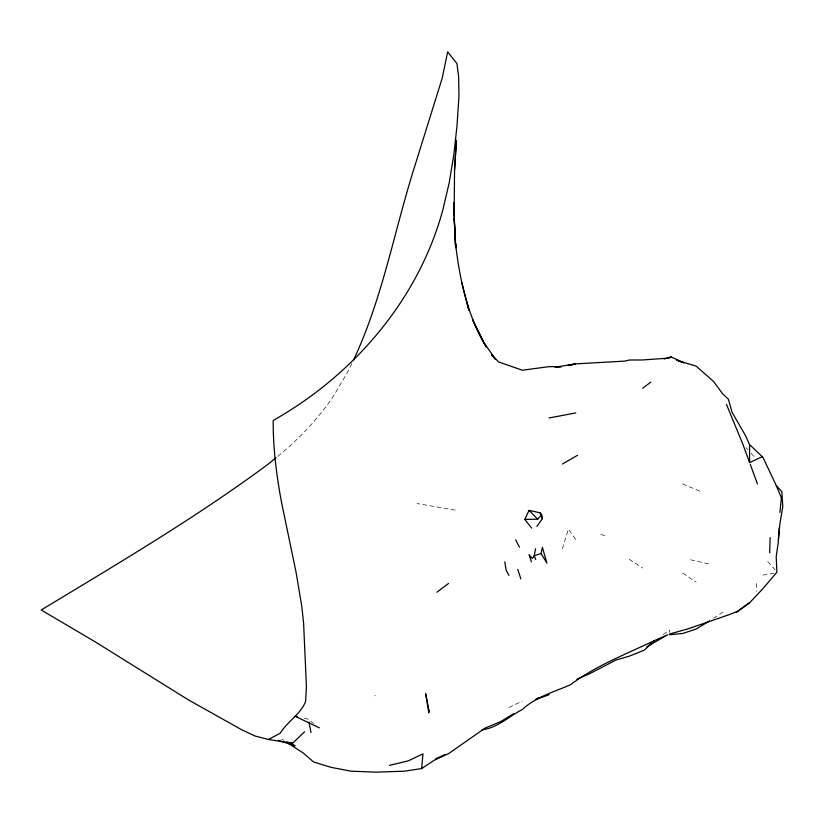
<?xml version="1.0" encoding="UTF-8"?>
<svg xmlns="http://www.w3.org/2000/svg" width="824" height="824" viewBox="0 0 824 824"><rect width="100%" height="100%" fill="white"/><g stroke="black" fill="none" stroke-linecap="round" stroke-linejoin="round"><path stroke-width="0.62" stroke-dasharray="4.12 3.09" d="M562.452 548.712L568.364 529.152L575.811 539.596M351.766 363.683L347.769 371.892L333.967 395.293C318.383 418.726 298.824 439.285 277.008 456.98M663.207 634.562L669.376 630.164L669.376 632.461M713.584 618.258L722.833 612.191M508.985 707.528L522.354 701.069M374.786 695.817L375.332 695.611M762.931 575.059L773.87 573.452M455.219 510.128L417.068 503.536M690.564 559.805L708.671 563.863M304.324 718.301L307.774 719.074L313.429 723.348M600.717 534.508L607.082 536.074M682.736 483.956L701.43 491.794M281.777 739.241L284.002 740.333M629.279 559.29L642.638 568.004M682.736 573.113L696.105 582.063M767.721 561.556L775.219 569.858M746.111 447.762L747.77 449.605M751.097 453.303L755.248 457.917M756.35 583.546L756.381 591.405"/><path stroke-width="1.24" d="M454.539 170.208L456.393 140.41L454.539 170.208L454.158 216.29L453.674 202.714L454.869 232.121M769.688 552.791L770.131 537.609M779.319 527.484L778.278 542.316L776.208 556.653L776.878 571.702M287.061 742.62L302.902 752.745L313.625 761.994L331.083 767.35L351.158 771.192L376.228 772.15L404.625 771.182L421.661 768.545L422.969 753.867L408.313 760.84L389.422 765.362M778.319 539.998L779.916 523.652L782.8 506.554L781.852 491.671L776.301 485.655L762.931 457.289L749.562 444.599L745.442 435.515L732.124 412.34L728.334 399.104L722.833 394.078L713.615 381.512L696.105 366.093L676.669 360.263M779.916 512.394L781.42 497.83L776.301 485.655M535.538 548.784L534.23 555.736L532.417 558.507L529.039 554.624L531.429 561.834M541.038 553.532L542.398 547.342L546.889 563.049L541.038 553.532L534.23 555.736L535.724 559.506M531.604 528.112L524.785 519.419L529.039 510.386L540.091 512.827L541.625 514.609L542.398 518.687L536.888 526.402M353.352 360.387C382.83 298.02 394.5 229.371 415.43 164.038L442.158 78.321L447.669 51.85L456.929 63.561L458.608 76.405L458.978 95.605L457.052 125.361L453.859 154.387L449.255 182.588L442.869 209.77C418.551 299.606 353.537 375.116 273.187 420.456C273.032 447.998 276.493 475.417 281.551 502.455L296.135 572.608L301.852 606.773L303.603 623.212L306.425 686.577L305.591 701.533C300.369 714.624 287.36 721.391 280.284 733.216L268.408 739.478L255.049 736.017L241.679 729.755L188.222 699.761L94.657 641.525L41.2 610.007C118.131 563.441 195.916 517.678 268.253 464.097L276.05 457.753M776.795 572.33L762.931 588.645L749.407 602.993L736.203 612.51M524.785 519.419L537.732 519.182L541.625 514.609M268.408 739.478L292.479 743.33L304.55 731.794M646.861 646.768L667.687 634.748L654.452 640.588L644.306 650.157L629.279 656.161L615.909 660.076L589.181 673.939L576.934 679.141M577.562 455.281L562.421 464.025M648.9 645.192L651.939 642.833M436.978 592.188L448.555 583.444M642.648 388.248L650.795 382.13M654.452 640.588C625.941 654.215 595.927 665.607 570.527 684.723C553.903 692.078 535.961 696.744 522.354 709.495C508.944 716.344 497.727 727.767 482.256 729.796M669.376 358.069L671.004 356.916L684.147 362.879L678.461 361.036M421.661 768.545L434.124 760.305L448.926 753.414L485.182 728.045L500.704 721.587L513.682 713.636M445.248 754.403L435.474 758.894M539.112 697.454L535.724 699.524L549.083 694.745M709.474 620.956L696.105 629.042L682.736 633.481L669.376 634.748M726.449 404.357L743.114 444.847L749.562 462.604L762.324 456.64M664.123 359.007L671.004 356.916M669.706 633.965L687.741 628.939L729.271 614.622L737.459 611.346L749.387 602.797M568.529 365.392L575.822 363.858L624.808 361.108L629.279 360.026L642.638 359.964L668.161 358.152M568.303 365.444L575.327 363.971L555.088 367.154L561.226 366.752M549.083 417.964L575.811 412.917M561.237 366.67L549.083 366.659L522.354 370.203L498.644 361.952L491.629 354.773M297.443 716.767L295.147 716.252L319.341 727.829M286.587 741.919L292.479 743.33M278.399 740.354L295.147 745.823L290.687 743.629M529.039 510.386L537.732 519.182M491.485 354.856L495.626 359.501L482.689 340.786L486.139 346.945M508.985 575.368L506.214 570.435L504.793 561.896M486.047 346.77L472.461 319.454L482.256 340.024C466.291 310.329 459.38 276.833 455.528 243.616L455.827 247.767L454.168 217.866L455.528 245.676L454.92 232.862M515.669 539.844L519.46 547.218M540.091 512.827L542.398 518.687M750.304 464.427L757.462 483.997M517.781 569.394L520.84 578.881M467.023 303.036L468.897 310.184L461.718 282.385M308.959 721.979L310.998 732.639M749.562 444.599L749.562 462.604M429.036 710.793L428.799 712.822L425.689 693.705L429.036 710.793"/></g></svg>
